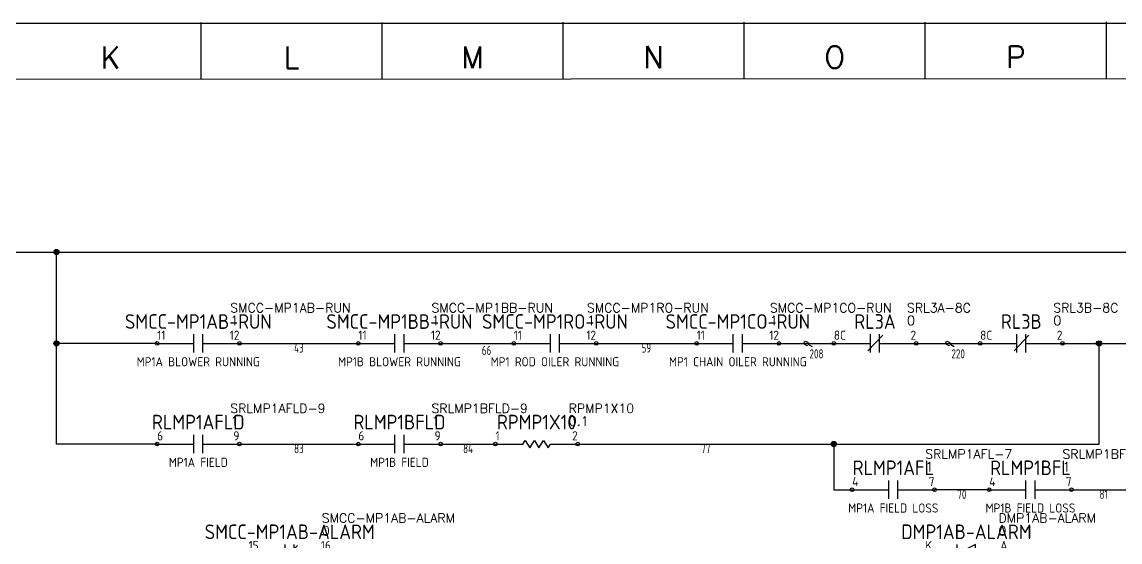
# Model space of a CAD drawing. Header units: millimetres. Extents: x 0 to 1020, y 0 to 646.
# Drawn here: x 510.5 to 810.7, y 503.2 to 645.4 of the extents above; entities that cross this region are included whole.
import ezdxf
from ezdxf.enums import TextEntityAlignment as Align

# ---------------------------------------------------------------- set-up
doc = ezdxf.new("R2010")
doc.units = ezdxf.units.MM
doc.header["$LTSCALE"] = 0.5
for name, color, linetype in [('NETLIST', 50, 'Continuous'), ('OUTLINE_GRID', 7, 'Continuous'), ('SYMS', 7, 'Continuous'), ('WIREFIXED', 7, 'Continuous'), ('WIRENO', 7, 'Continuous'), ('WIRES', 7, 'Continuous')]:
    doc.layers.add(name, color=color, linetype=linetype)
doc.styles.get("Standard").update_dxf_attribs({"font": 'txt.shx', "bigfont": 'gbcbig.shx'})
doc.styles.add('WD_IEC', font='isocp2.shx', dxfattribs={"width": 0.9, "height": 4})

# ---------------------------------------------------------------- blocks, each defined once
blk = doc.blocks.new('2010 Grid')
at = {"layer": 'OUTLINE_GRID'}
for p, q in [((850, 481.25), (0, 481.25)), ((466.25, 468.55), (466.25, 481.49)), ((507.5, 468.57), (507.5, 481.51)), ((548.75, 468.59), (548.75, 481.53)), ((590, 468.61), (590, 481.56)), ((631.25, 468.63), (631.25, 481.58)), ((672.5, 468.66), (672.5, 481.6)), ((837.5, 468.74), (12.5, 468.31))]:
    blk.add_line(p, q, dxfattribs=at)
at = {"layer": 'OUTLINE_GRID', "char_height": 5, "width": 17.7556, "attachment_point": 5}
for s, insert in [('K', (445.62, 473.5)), ('L', (486.88, 473.52)), ('M', (528.12, 473.54)), ('N', (569.38, 473.56)), ('O', (610.62, 473.59)), ('P', (651.88, 473.61))]:
    blk.add_mtext(s, dxfattribs=dict(at, insert=insert))
blk = doc.blocks.new('CONTACT-NC')
for p, q in [((0, 0), (10, 0)), ((13.35, 2.25), (9.28, -2.05)), ((10, -2.5), (10, 2.5)), ((12.5, -2.5), (12.5, 2.5)), ((12.5, 0), (22.5, 0))]:
    blk.add_line(p, q)
for centre in [(0, 0), (22.5, 0)]:
    blk.add_circle(centre, 0.5)
at = {"style": 'WD_IEC', "flags": 1}
blk.add_attdef('LOC', text='', height=4, dxfattribs=at).set_placement((11.25, 11), align=Align.MIDDLE_CENTER)
at = {"style": 'WD_IEC'}
for tag, height, p in [('TAG1', 4, (11.25, 6)), ('DESC1', 2.5, (11.25, -5))]:
    blk.add_attdef(tag, text='', height=height, dxfattribs=at).set_placement(p, align=Align.MIDDLE_CENTER)
for tag, p, height, flags in [('TERM01', (0, 1), 2.5, 8), ('X4TERM01', (0, 0), 0.64, 1), ('X1TERM02', (22.5, 0), 0.64, 1)]:
    blk.add_attdef(tag, p, '', height=height, dxfattribs=dict(at, flags=flags))
at = {"style": 'WD_IEC', "flags": 8}
blk.add_attdef('TERM02', text='', height=2.5, dxfattribs=at).set_placement((22.5, 1), align=Align.RIGHT)
at = {"layer": 'NETLIST'}
for tag, p, height in [('NETTAG', (20, 8.5), 2.5), ('NETVALUE', (20, 5), 2.56)]:
    blk.add_attdef(tag, p, '', height=height, dxfattribs=at)
blk = doc.blocks.new('DIODE-L')
for p, q in [((-22.5, 0), (-13.75, 0)), ((-13.75, -2.5), (-13.75, 2.5)), ((-8.75, 2.5), (-13.75, 0)), ((-13.75, 0), (-8.75, -2.5)), ((-8.75, -2.5), (-8.75, 2.5)), ((-8.75, 0), (0, 0))]:
    blk.add_line(p, q)
for centre in [(-22.5, 0), (0, 0)]:
    blk.add_circle(centre, 0.5)
at = {"style": 'WD_IEC', "flags": 1}
blk.add_attdef('LOC', text='', height=4, dxfattribs=at).set_placement((-11.25, 11), align=Align.MIDDLE_CENTER)
at = {"style": 'WD_IEC'}
for tag, height, p in [('TAG1', 4, (-11.25, 6)), ('DESC1', 2.5, (-11.25, -5))]:
    blk.add_attdef(tag, text='', height=height, dxfattribs=at).set_placement(p, align=Align.MIDDLE_CENTER)
for tag, p, height, flags in [('TERM01', (-22.5, 1), 2.5, 8), ('X4TERM01', (-22.5, 0), 0.64, 1), ('X1TERM02', (0, 0), 0.64, 1)]:
    blk.add_attdef(tag, p, '', height=height, dxfattribs=dict(at, flags=flags))
at = {"style": 'WD_IEC', "flags": 8}
blk.add_attdef('TERM02', text='', height=2.5, dxfattribs=at).set_placement((0, 1), align=Align.RIGHT)
at = {"layer": 'NETLIST'}
for tag, p, height in [('NETTAG', (-2.5, 8.5), 2.5), ('NETVALUE', (-2.5, 5), 2.56)]:
    blk.add_attdef(tag, p, '', height=height, dxfattribs=at)
blk = doc.blocks.new('CONTACT-NO')
for p, q in [((2.5, 0), (12.5, 0)), ((12.5, -2.5), (12.5, 2.5)), ((15, -2.5), (15, 2.5)), ((15, 0), (25, 0))]:
    blk.add_line(p, q)
for centre in [(2.5, 0), (25, 0)]:
    blk.add_circle(centre, 0.5)
at = {"style": 'WD_IEC', "flags": 1}
blk.add_attdef('LOC', text='', height=4, dxfattribs=at).set_placement((13.75, 11), align=Align.MIDDLE_CENTER)
at = {"style": 'WD_IEC'}
for tag, height, p in [('TAG1', 4, (13.75, 6)), ('DESC1', 2.5, (13.75, -5))]:
    blk.add_attdef(tag, text='', height=height, dxfattribs=at).set_placement(p, align=Align.MIDDLE_CENTER)
for tag, p, height, flags in [('TERM01', (2.5, 1), 2.5, 8), ('X4TERM01', (2.5, 0), 0.64, 1), ('X1TERM02', (25, 0), 0.64, 1)]:
    blk.add_attdef(tag, p, '', height=height, dxfattribs=dict(at, flags=flags))
at = {"style": 'WD_IEC', "flags": 8}
blk.add_attdef('TERM02', text='', height=2.5, dxfattribs=at).set_placement((25, 1), align=Align.RIGHT)
at = {"layer": 'NETLIST'}
for tag, p, height in [('NETTAG', (22.5, 8.5), 2.5), ('NETVALUE', (22.5, 5), 2.56)]:
    blk.add_attdef(tag, p, '', height=height, dxfattribs=at)
blk = doc.blocks.new('WD_WNH2')
at = {"linetype": 'Continuous', "style": 'WD_IEC', "width": 0.8}
blk.add_attdef('WIRENO', text='', height=2.5, dxfattribs=at).set_placement((0, 0), align=Align.TOP_CENTER)
at = {"style": 'WD_IEC', "flags": 1}
for tag, p in [('W02USER', (0, -1.21)), ('W03USER', (0, -1.33)), ('W04USER', (0, -1.46)), ('W05USER', (0, -1.58)), ('W06USER', (0, -1.71)), ('W07USER', (0, -1.83)), ('W08USER', (0, -1.96)), ('W09USER', (0, -2.08)), ('W01USER', (0, -1.08)), ('W10USER', (0, -2.21))]:
    blk.add_attdef(tag, text='', height=0.08, dxfattribs=at).set_placement(p, align=Align.CENTER)
blk = doc.blocks.new('RESISTOR-1')
for p, q in [((0, 0), (7.5, 0)), ((7.5, 0), (8.12, 1)), ((8.12, 1), (9.38, -1)), ((9.38, -1), (10.62, 1)), ((10.62, 1), (11.88, -1)), ((11.88, -1), (13.12, 1)), ((13.12, 1), (14.38, -1)), ((14.38, -1), (15, 0)), ((15, 0), (22.5, 0))]:
    blk.add_line(p, q)
for centre in [(0, 0), (22.5, 0)]:
    blk.add_circle(centre, 0.5)
at = {"style": 'WD_IEC', "flags": 1}
blk.add_attdef('LOC', text='', height=4, dxfattribs=at).set_placement((11.25, 11), align=Align.MIDDLE_CENTER)
at = {"style": 'WD_IEC'}
for tag, height, p in [('TAG1', 4, (11.25, 6)), ('DESC1', 2.5, (10.75, -3))]:
    blk.add_attdef(tag, text='', height=height, dxfattribs=at).set_placement(p, align=Align.MIDDLE_CENTER)
for tag, p, height, flags in [('TERM01', (0, 1), 2.5, 8), ('X4TERM01', (0, 0), 0.64, 1), ('X1TERM02', (22.5, 0), 0.64, 1)]:
    blk.add_attdef(tag, p, '', height=height, dxfattribs=dict(at, flags=flags))
at = {"style": 'WD_IEC', "flags": 8}
blk.add_attdef('TERM02', text='', height=2.5, dxfattribs=at).set_placement((22.5, 1), align=Align.RIGHT)
at = {"layer": 'NETLIST'}
for tag, p, height in [('NETTAG', (20, 8.5), 2.5), ('NETVALUE', (20, 5), 2.56)]:
    blk.add_attdef(tag, p, '', height=height, dxfattribs=at)
blk = doc.blocks.new('WDDOT')
for radius in [0.72, 0.449, 0.223]:
    blk.add_circle((0, 0), radius)

msp = doc.modelspace()

# ---------------------------------------------------------------- linework, layer by layer
at = {"layer": 'WIRENO'}
for points in [[(726.65, 556.55), (725.69, 557.1), (725.54, 557.65), (724.85, 558.04), (724.31, 557.9), (724.46, 557.35), (725.15, 556.96), (725.42, 557.03)], [(765.4, 556.55), (764.44, 557.1), (764.29, 557.65), (763.6, 558.04), (763.06, 557.9), (763.21, 557.35), (763.9, 556.96), (764.17, 557.03)]]:
    msp.add_lwpolyline(points, dxfattribs=at)
at = {"layer": 'WIRES'}
for p, q in [((505, 582.5), (852.5, 582.5)), ((520, 530), (520, 582.5)), ((547.5, 557.5), (520, 557.5)), ((570, 557.5), (602.5, 557.5)), ((625, 557.5), (645, 557.5)), ((667.5, 557.5), (695, 557.5)), ((717.5, 557.5), (732.5, 557.5)), ((755, 557.5), (772.5, 557.5)), ((795, 557.5), (815, 557.5)), ((805, 530), (805, 557.5)), ((547.5, 530), (520, 530)), ((570, 530), (602.5, 530)), ((625, 530), (640, 530)), ((662.5, 530), (732.5, 530)), ((732.5, 530), (732.5, 517.5)), ((732.5, 530), (805, 530)), ((732.5, 517.5), (737.5, 517.5)), ((775, 517.5), (760, 517.5)), ((797.5, 517.5), (815, 517.5))]:
    msp.add_line(p, q, dxfattribs=at)

# ---------------------------------------------------------------- block references
at = {"xscale": 1.2, "yscale": 1.2, "zscale": 1.2}
msp.add_blockref('2010 Grid', (0, 67.5), dxfattribs=at)
ref = msp.add_blockref('CONTACT-NO', (545, 557.5))
ref.add_attrib('NETTAG', 'SMCC-MP1AB-RUN', (567.5, 566), dxfattribs={"layer": 'NETLIST', "height": 2.5})
ref.add_attrib('NETVALUE', '1', (567.5, 562.5), dxfattribs={"layer": 'NETLIST', "height": 2.56})
ref.add_attrib('TAG1', 'SMCC-MP1AB-RUN', dxfattribs={"height": 4, "style": 'WD_IEC'}).set_placement((558.75, 563.5), align=Align.MIDDLE_CENTER)
ref.add_attrib('DESC1', 'MP1A BLOWER RUNNING', dxfattribs={"height": 2.5, "style": 'WD_IEC'}).set_placement((558.75, 552.5), align=Align.MIDDLE_CENTER)
ref.add_attrib('TERM01', '11', (547.5, 558.5), dxfattribs={"height": 2.5, "style": 'WD_IEC'})
ref.add_attrib('TERM02', '12', dxfattribs={"height": 2.5, "style": 'WD_IEC'}).set_placement((570, 558.5), align=Align.RIGHT)
ref = msp.add_blockref('CONTACT-NO', (600, 557.5))
ref.add_attrib('NETTAG', 'SMCC-MP1BB-RUN', (622.5, 566), dxfattribs={"layer": 'NETLIST', "height": 2.5})
ref.add_attrib('NETVALUE', '1', (622.5, 562.5), dxfattribs={"layer": 'NETLIST', "height": 2.56})
ref.add_attrib('TAG1', 'SMCC-MP1BB-RUN', dxfattribs={"height": 4, "style": 'WD_IEC'}).set_placement((613.75, 563.5), align=Align.MIDDLE_CENTER)
ref.add_attrib('DESC1', 'MP1B BLOWER RUNNING', dxfattribs={"height": 2.5, "style": 'WD_IEC'}).set_placement((613.75, 552.5), align=Align.MIDDLE_CENTER)
ref.add_attrib('TERM01', '11', (602.5, 558.5), dxfattribs={"height": 2.5, "style": 'WD_IEC'})
ref.add_attrib('TERM02', '12', dxfattribs={"height": 2.5, "style": 'WD_IEC'}).set_placement((625, 558.5), align=Align.RIGHT)
ref = msp.add_blockref('CONTACT-NO', (642.5, 557.5))
ref.add_attrib('NETTAG', 'SMCC-MP1RO-RUN', (665, 566), dxfattribs={"layer": 'NETLIST', "height": 2.5})
ref.add_attrib('NETVALUE', '1', (665, 562.5), dxfattribs={"layer": 'NETLIST', "height": 2.56})
ref.add_attrib('TAG1', 'SMCC-MP1RO-RUN', dxfattribs={"height": 4, "style": 'WD_IEC'}).set_placement((656.25, 563.5), align=Align.MIDDLE_CENTER)
ref.add_attrib('DESC1', 'MP1 ROD OILER RUNNING', dxfattribs={"height": 2.5, "style": 'WD_IEC'}).set_placement((656.25, 552.5), align=Align.MIDDLE_CENTER)
ref.add_attrib('TERM01', '11', (645, 558.5), dxfattribs={"height": 2.5, "style": 'WD_IEC'})
ref.add_attrib('TERM02', '12', dxfattribs={"height": 2.5, "style": 'WD_IEC'}).set_placement((667.5, 558.5), align=Align.RIGHT)
ref = msp.add_blockref('CONTACT-NO', (692.5, 557.5))
ref.add_attrib('NETTAG', 'SMCC-MP1CO-RUN', (715, 566), dxfattribs={"layer": 'NETLIST', "height": 2.5})
ref.add_attrib('NETVALUE', '1', (715, 562.5), dxfattribs={"layer": 'NETLIST', "height": 2.56})
ref.add_attrib('TAG1', 'SMCC-MP1CO-RUN', dxfattribs={"height": 4, "style": 'WD_IEC'}).set_placement((706.25, 563.5), align=Align.MIDDLE_CENTER)
ref.add_attrib('DESC1', 'MP1 CHAIN OILER RUNNING', dxfattribs={"height": 2.5, "style": 'WD_IEC'}).set_placement((706.25, 552.5), align=Align.MIDDLE_CENTER)
ref.add_attrib('TERM01', '11', (695, 558.5), dxfattribs={"height": 2.5, "style": 'WD_IEC'})
ref.add_attrib('TERM02', '12', dxfattribs={"height": 2.5, "style": 'WD_IEC'}).set_placement((717.5, 558.5), align=Align.RIGHT)
ref = msp.add_blockref('CONTACT-NC', (732.5, 557.5))
ref.add_attrib('TERM02', '2', dxfattribs={"height": 2.5, "style": 'WD_IEC'}).set_placement((755, 558.5), align=Align.RIGHT)
ref.add_attrib('TERM01', '8C', (732.5, 558.5), dxfattribs={"height": 2.5, "style": 'WD_IEC'})
ref.add_attrib('TAG1', 'RL3A', dxfattribs={"height": 4, "style": 'WD_IEC'}).set_placement((743.75, 563.5), align=Align.MIDDLE_CENTER)
ref.add_attrib('NETVALUE', '0', (752.5, 562.5), dxfattribs={"layer": 'NETLIST', "height": 2.56})
ref.add_attrib('NETTAG', 'SRL3A-8C', (752.5, 566), dxfattribs={"layer": 'NETLIST', "height": 2.5})
ref = msp.add_blockref('CONTACT-NC', (772.5, 557.5))
ref.add_attrib('TERM02', '2', dxfattribs={"height": 2.5, "style": 'WD_IEC'}).set_placement((795, 558.5), align=Align.RIGHT)
ref.add_attrib('TERM01', '8C', (772.5, 558.5), dxfattribs={"height": 2.5, "style": 'WD_IEC'})
ref.add_attrib('TAG1', 'RL3B', dxfattribs={"height": 4, "style": 'WD_IEC'}).set_placement((783.75, 563.5), align=Align.MIDDLE_CENTER)
ref.add_attrib('NETVALUE', '0', (792.5, 562.5), dxfattribs={"layer": 'NETLIST', "height": 2.56})
ref.add_attrib('NETTAG', 'SRL3B-8C', (792.5, 566), dxfattribs={"layer": 'NETLIST', "height": 2.5})
ref = msp.add_blockref('CONTACT-NO', (545, 530))
ref.add_attrib('NETTAG', 'SRLMP1AFLD-9', (567.5, 538.5), dxfattribs={"layer": 'NETLIST', "height": 2.5})
ref.add_attrib('NETVALUE', '1', (567.5, 535), dxfattribs={"layer": 'NETLIST', "height": 2.56})
ref.add_attrib('TAG1', 'RLMP1AFLD', dxfattribs={"height": 4, "style": 'WD_IEC'}).set_placement((558.75, 536), align=Align.MIDDLE_CENTER)
ref.add_attrib('DESC1', 'MP1A FIELD', dxfattribs={"height": 2.5, "style": 'WD_IEC'}).set_placement((558.75, 525), align=Align.MIDDLE_CENTER)
ref.add_attrib('TERM01', '6', (547.5, 531), dxfattribs={"height": 2.5, "style": 'WD_IEC'})
ref.add_attrib('TERM02', '9', dxfattribs={"height": 2.5, "style": 'WD_IEC'}).set_placement((570, 531), align=Align.RIGHT)
ref = msp.add_blockref('CONTACT-NO', (600, 530))
ref.add_attrib('NETTAG', 'SRLMP1BFLD-9', (622.5, 538.5), dxfattribs={"layer": 'NETLIST', "height": 2.5})
ref.add_attrib('NETVALUE', '1', (622.5, 535), dxfattribs={"layer": 'NETLIST', "height": 2.56})
ref.add_attrib('TAG1', 'RLMP1BFLD', dxfattribs={"height": 4, "style": 'WD_IEC'}).set_placement((613.75, 536), align=Align.MIDDLE_CENTER)
ref.add_attrib('DESC1', 'MP1B FIELD', dxfattribs={"height": 2.5, "style": 'WD_IEC'}).set_placement((613.75, 525), align=Align.MIDDLE_CENTER)
ref.add_attrib('TERM01', '6', (602.5, 531), dxfattribs={"height": 2.5, "style": 'WD_IEC'})
ref.add_attrib('TERM02', '9', dxfattribs={"height": 2.5, "style": 'WD_IEC'}).set_placement((625, 531), align=Align.RIGHT)
ref = msp.add_blockref('RESISTOR-1', (640, 530))
ref.add_attrib('NETTAG', 'RPMP1X10', (660, 538.5), dxfattribs={"layer": 'NETLIST', "height": 2.5})
ref.add_attrib('NETVALUE', '0.1', (660, 535), dxfattribs={"layer": 'NETLIST', "height": 2.56})
ref.add_attrib('TAG1', 'RPMP1X10', dxfattribs={"height": 4, "style": 'WD_IEC'}).set_placement((651.25, 536), align=Align.MIDDLE_CENTER)
ref.add_attrib('TERM01', '1', (640, 531), dxfattribs={"height": 2.5, "style": 'WD_IEC'})
ref.add_attrib('TERM02', '2', dxfattribs={"height": 2.5, "style": 'WD_IEC'}).set_placement((662.5, 531), align=Align.RIGHT)
ref = msp.add_blockref('CONTACT-NO', (735, 517.5))
ref.add_attrib('NETTAG', 'SRLMP1AFL-7', (757.5, 526), dxfattribs={"layer": 'NETLIST', "height": 2.5})
ref.add_attrib('NETVALUE', '1', (757.5, 522.5), dxfattribs={"layer": 'NETLIST', "height": 2.56})
ref.add_attrib('TAG1', 'RLMP1AFL', dxfattribs={"height": 4, "style": 'WD_IEC'}).set_placement((748.75, 523.5), align=Align.MIDDLE_CENTER)
ref.add_attrib('DESC1', 'MP1A FIELD LOSS', dxfattribs={"height": 2.5, "style": 'WD_IEC'}).set_placement((748.75, 512.5), align=Align.MIDDLE_CENTER)
ref.add_attrib('TERM01', '4', (737.5, 518.5), dxfattribs={"height": 2.5, "style": 'WD_IEC'})
ref.add_attrib('TERM02', '7', dxfattribs={"height": 2.5, "style": 'WD_IEC'}).set_placement((760, 518.5), align=Align.RIGHT)
ref = msp.add_blockref('CONTACT-NO', (772.5, 517.5))
ref.add_attrib('NETTAG', 'SRLMP1BFL-7', (795, 526), dxfattribs={"layer": 'NETLIST', "height": 2.5})
ref.add_attrib('NETVALUE', '1', (795, 522.5), dxfattribs={"layer": 'NETLIST', "height": 2.56})
ref.add_attrib('TAG1', 'RLMP1BFL', dxfattribs={"height": 4, "style": 'WD_IEC'}).set_placement((786.25, 523.5), align=Align.MIDDLE_CENTER)
ref.add_attrib('DESC1', 'MP1B FIELD LOSS', dxfattribs={"height": 2.5, "style": 'WD_IEC'}).set_placement((786.25, 512.5), align=Align.MIDDLE_CENTER)
ref.add_attrib('TERM01', '4', (775, 518.5), dxfattribs={"height": 2.5, "style": 'WD_IEC'})
ref.add_attrib('TERM02', '7', dxfattribs={"height": 2.5, "style": 'WD_IEC'}).set_placement((797.5, 518.5), align=Align.RIGHT)
ref = msp.add_blockref('CONTACT-NC', (572.5, 500))
ref.add_attrib('TERM02', '16', dxfattribs={"height": 2.5, "style": 'WD_IEC'}).set_placement((595, 501), align=Align.RIGHT)
ref.add_attrib('TERM01', '15', (572.5, 501), dxfattribs={"height": 2.5, "style": 'WD_IEC'})
ref.add_attrib('TAG1', 'SMCC-MP1AB-ALARM', dxfattribs={"height": 4, "style": 'WD_IEC'}).set_placement((583.75, 506), align=Align.MIDDLE_CENTER)
ref.add_attrib('NETVALUE', '0', (592.5, 505), dxfattribs={"layer": 'NETLIST', "height": 2.56})
ref.add_attrib('NETTAG', 'SMCC-MP1AB-ALARM', (592.5, 508.5), dxfattribs={"layer": 'NETLIST', "height": 2.5})
ref = msp.add_blockref('DIODE-L', (780, 500))
ref.add_attrib('NETTAG', 'DMP1AB-ALARM', (777.5, 508.5), dxfattribs={"layer": 'NETLIST', "height": 2.5})
ref.add_attrib('NETVALUE', '0', (777.5, 505), dxfattribs={"layer": 'NETLIST', "height": 2.56})
ref.add_attrib('TAG1', 'DMP1AB-ALARM', dxfattribs={"height": 4, "style": 'WD_IEC'}).set_placement((768.75, 506), align=Align.MIDDLE_CENTER)
ref.add_attrib('TERM01', 'K', (757.5, 501), dxfattribs={"height": 2.5, "style": 'WD_IEC'})
ref.add_attrib('TERM02', 'A', dxfattribs={"height": 2.5, "style": 'WD_IEC'}).set_placement((780, 501), align=Align.RIGHT)
at = {"layer": 'SYMS'}
for p in [(520, 582.5), (520, 557.5), (805, 557.5), (732.5, 530)]:
    msp.add_blockref('WDDOT', p, dxfattribs=at)
at = {"layer": 'WIREFIXED'}
ref = msp.add_blockref('WD_WNH2', (637.5, 557.5), dxfattribs=at)
ref.add_attrib('WIRENOF', '66', dxfattribs={"linetype": 'Continuous', "height": 2.5, "style": 'WD_IEC', "width": 0.8}).set_placement((637.56, 556.87), align=Align.TOP_CENTER)
at = {"layer": 'WIRENO'}
ref = msp.add_blockref('WD_WNH2', (586.25, 557.5), dxfattribs=at)
ref.add_attrib('WIRENO', '43', dxfattribs={"linetype": 'Continuous', "height": 2.5, "style": 'WD_IEC', "width": 0.8}).set_placement((586.25, 557.5), align=Align.TOP_CENTER)
ref = msp.add_blockref('WD_WNH2', (681.25, 557.5), dxfattribs=at)
ref.add_attrib('WIRENO', '59', dxfattribs={"linetype": 'Continuous', "height": 2.5, "style": 'WD_IEC', "width": 0.8}).set_placement((681.25, 557.5), align=Align.TOP_CENTER)
ref = msp.add_blockref('WD_WNH2', (725, 557.5), dxfattribs=at)
ref.add_attrib('WIRENO', '208', dxfattribs={"linetype": 'Continuous', "height": 2.5, "style": 'WD_IEC', "width": 0.8}).set_placement((727.75, 555.91), align=Align.TOP_CENTER)
ref = msp.add_blockref('WD_WNH2', (763.75, 557.5), dxfattribs=at)
ref.add_attrib('WIRENO', '220', dxfattribs={"linetype": 'Continuous', "height": 2.5, "style": 'WD_IEC', "width": 0.8}).set_placement((766.5, 555.91), align=Align.TOP_CENTER)
ref = msp.add_blockref('WD_WNH2', (586.25, 530), dxfattribs=at)
ref.add_attrib('WIRENO', '83', dxfattribs={"linetype": 'Continuous', "height": 2.5, "style": 'WD_IEC', "width": 0.8}).set_placement((586.25, 530), align=Align.TOP_CENTER)
ref = msp.add_blockref('WD_WNH2', (632.5, 530), dxfattribs=at)
ref.add_attrib('WIRENO', '84', dxfattribs={"linetype": 'Continuous', "height": 2.5, "style": 'WD_IEC', "width": 0.8}).set_placement((632.5, 530), align=Align.TOP_CENTER)
ref = msp.add_blockref('WD_WNH2', (697.5, 530), dxfattribs=at)
ref.add_attrib('WIRENO', '77', dxfattribs={"linetype": 'Continuous', "height": 2.5, "style": 'WD_IEC', "width": 0.8}).set_placement((697.5, 530), align=Align.TOP_CENTER)
ref = msp.add_blockref('WD_WNH2', (767.5, 517.5), dxfattribs=at)
ref.add_attrib('WIRENO', '70', dxfattribs={"linetype": 'Continuous', "height": 2.5, "style": 'WD_IEC', "width": 0.8}).set_placement((767.5, 517.5), align=Align.TOP_CENTER)
ref = msp.add_blockref('WD_WNH2', (806.25, 517.5), dxfattribs=at)
ref.add_attrib('WIRENO', '81', dxfattribs={"linetype": 'Continuous', "height": 2.5, "style": 'WD_IEC', "width": 0.8}).set_placement((806.25, 517.5), align=Align.TOP_CENTER)

doc.saveas('drawing.dxf')
